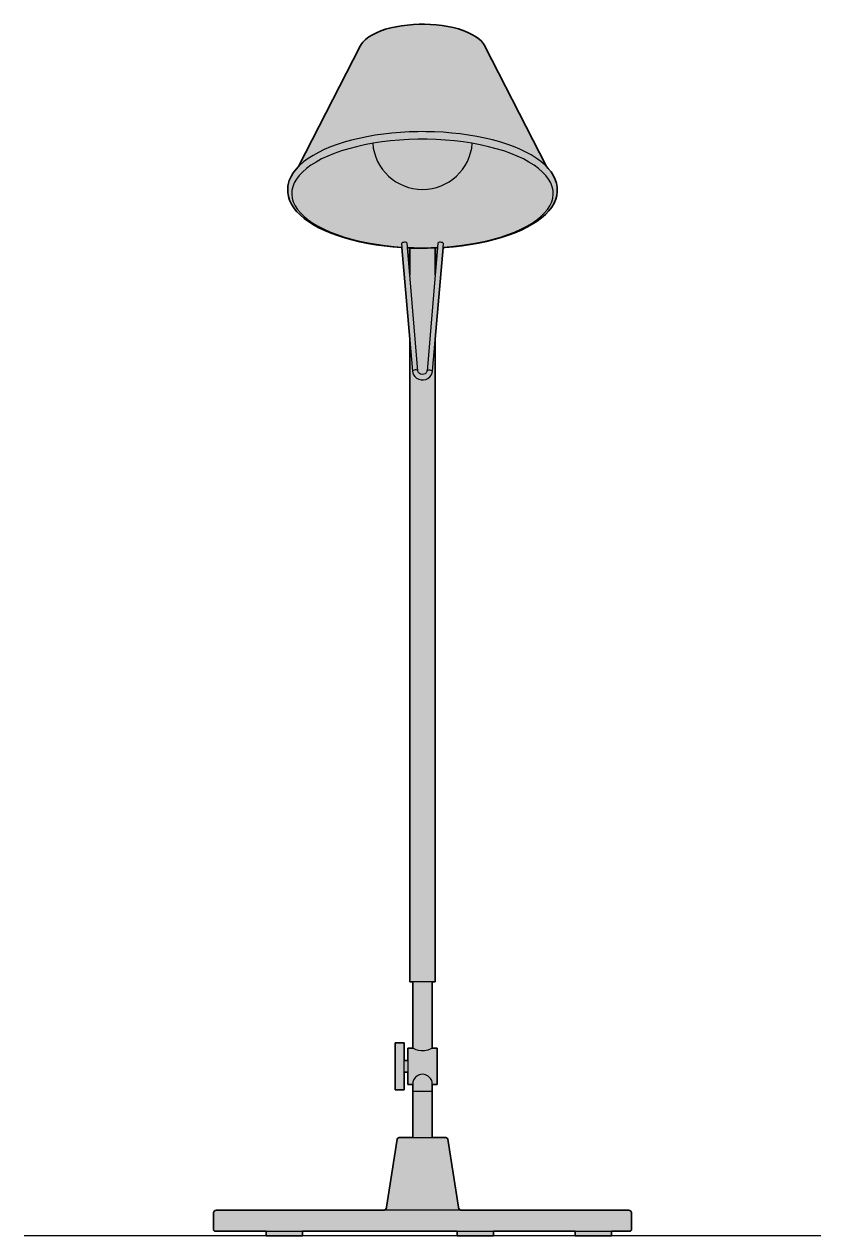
# Model space of a CAD drawing. Header units: millimetres. Extents: x 0 to 1385, y -704 to 667.
# Drawn here: x 947 to 1385, y 0 to 667 of the extents above; entities that cross this region are included whole.
import ezdxf

# ---------------------------------------------------------------- set-up
doc = ezdxf.new("R2010")
doc.units = ezdxf.units.MM
doc.layers.add('Blocks', color=7, linetype='Continuous')
doc.layers.add('Blocks$Fill', color=7, linetype='Continuous', true_color=0xffffff)
for name, color, linetype, lineweight, true_color in [('Blocks$Inner', 7, 'Continuous', 25, 0x007f00), ('Blocks$Outline', 7, 'Continuous', 35, 0xff3f3f), ('Groud', 7, 'Continuous', 25, 0x243775)]:
    doc.layers.add(name, color=color, linetype=linetype, lineweight=lineweight, true_color=true_color)

# ---------------------------------------------------------------- blocks, each defined once
blk = doc.blocks.new('Tolomeo Table Lamp Front')
at = {"layer": 'Blocks$Fill'}
h = blk.add_hatch(color=256, dxfattribs=at)
h.paths.add_polyline_path([(334.15, 3.5), (334.15, 12.5), (334.15, 12.53), (334.15, 12.57), (334.14, 12.6), (334.14, 12.63), (334.14, 12.67), (334.13, 12.7), (334.13, 12.74), (334.12, 12.77), (334.12, 12.81), (334.11, 12.84), (334.1, 12.88), (334.09, 12.91), (334.08, 12.95), (334.07, 12.98), (334.06, 13.02), (334.04, 13.05), (334.03, 13.09), (334.01, 13.12), (334, 13.16), (333.98, 13.19), (333.96, 13.22), (333.94, 13.26), (333.92, 13.29), (333.9, 13.32), (333.88, 13.35), (333.86, 13.38), (333.84, 13.42), (333.81, 13.45), (333.79, 13.48), (333.76, 13.5), (333.73, 13.53), (333.71, 13.56), (333.68, 13.59), (333.65, 13.61), (333.62, 13.64), (333.59, 13.66), (333.56, 13.69), (333.53, 13.71), (333.5, 13.73), (333.47, 13.76), (333.44, 13.78), (333.4, 13.8), (333.37, 13.81), (333.34, 13.83), (333.3, 13.85), (333.27, 13.87), (333.23, 13.88), (333.2, 13.89), (333.16, 13.91), (333.13, 13.92), (333.09, 13.93), (333.06, 13.94), (333.02, 13.95), (332.99, 13.96), (332.96, 13.97), (332.92, 13.97), (332.89, 13.98), (332.85, 13.99), (332.82, 13.99), (332.78, 13.99), (332.75, 14), (332.71, 14), (332.68, 14), (332.65, 14), (240.86, 14), (240.82, 14), (240.78, 14), (240.74, 14), (240.69, 14.01), (240.65, 14.01), (240.61, 14.02), (240.57, 14.02), (240.53, 14.03), (240.48, 14.04), (240.44, 14.04), (240.4, 14.05), (240.36, 14.06), (240.31, 14.08), (240.27, 14.09), (240.23, 14.1), (240.19, 14.12), (240.14, 14.13), (240.1, 14.15), (240.06, 14.17), (240.02, 14.18), (239.98, 14.2), (239.94, 14.22), (239.9, 14.25), (239.86, 14.27), (239.82, 14.29), (239.78, 14.32), (239.74, 14.34), (239.7, 14.37), (239.67, 14.39), (239.63, 14.42), (239.59, 14.45), (239.56, 14.48), (239.52, 14.51), (239.49, 14.54), (239.46, 14.57), (239.42, 14.61), (239.39, 14.64), (239.36, 14.67), (239.33, 14.71), (239.3, 14.74), (239.27, 14.78), (239.25, 14.82), (239.22, 14.85), (239.19, 14.89), (239.17, 14.93), (239.15, 14.97), (239.12, 15.01), (239.1, 15.05), (239.08, 15.08), (239.06, 15.12), (239.04, 15.16), (239.02, 15.2), (239.01, 15.24), (238.99, 15.28), (238.98, 15.33), (238.96, 15.37), (238.95, 15.41), (238.94, 15.45), (238.92, 15.49), (238.91, 15.53), (238.91, 15.57), (238.9, 15.61), (238.89, 15.65), (238.88, 15.69), (233.02, 53.15), (233.01, 53.17), (233.01, 53.2), (233, 53.22), (233, 53.24), (232.99, 53.26), (232.99, 53.28), (232.98, 53.3), (232.98, 53.32), (232.97, 53.34), (232.96, 53.36), (232.95, 53.38), (232.95, 53.4), (232.94, 53.42), (232.93, 53.44), (232.92, 53.46), (232.91, 53.48), (232.9, 53.5), (232.88, 53.52), (232.87, 53.54), (232.86, 53.55), (232.85, 53.57), (232.83, 53.59), (232.82, 53.61), (232.81, 53.63), (232.79, 53.65), (232.78, 53.66), (232.76, 53.68), (232.75, 53.7), (232.73, 53.71), (232.71, 53.73), (232.7, 53.74), (232.68, 53.76), (232.66, 53.77), (232.64, 53.79), (232.62, 53.8), (232.61, 53.82), (232.59, 53.83), (232.57, 53.84), (232.55, 53.85), (232.53, 53.87), (232.51, 53.88), (232.49, 53.89), (232.47, 53.9), (232.45, 53.91), (232.43, 53.92), (232.41, 53.93), (232.38, 53.93), (232.36, 53.94), (232.34, 53.95), (232.32, 53.96), (232.3, 53.96), (232.28, 53.97), (232.26, 53.97), (232.24, 53.98), (232.22, 53.98), (232.19, 53.99), (232.17, 53.99), (232.15, 53.99), (232.13, 53.99), (232.11, 54), (232.09, 54), (232.07, 54), (232.05, 54), (232.03, 54), (224.55, 54), (224.55, 79.62), (224.55, 83.24), (227.15, 83.24), (227.15, 93.24), (227.15, 103.24), (224.55, 103.24), (224.55, 139.74), (226.01, 139.74), (226.15, 139.74), (226.15, 493.43), (230.46, 543.79), (236.28, 544.26), (240.93, 544.79), (245.5, 545.45), (249.95, 546.24), (254.28, 547.14), (258.46, 548.17), (262.48, 549.31), (266.31, 550.56), (269.95, 551.92), (273.38, 553.38), (276.58, 554.94), (279.54, 556.59), (282.25, 558.34), (284.7, 560.17), (286.87, 562.08), (288.74, 564.07), (290.31, 566.12), (291.56, 568.23), (292.48, 570.37), (293.08, 572.52), (293.34, 574.67), (293.32, 575.54), (293.28, 577.08), (292.91, 579.2), (292.23, 581.29), (291.24, 583.36), (289.94, 585.39), (288.34, 587.38), (287.39, 588.34), (253.42, 654.69), (253.37, 654.78), (252.71, 655.88), (251.56, 657.29), (250.1, 658.64), (248.35, 659.93), (246.32, 661.13), (244.05, 662.23), (241.57, 663.22), (238.89, 664.09), (236.04, 664.84), (233.05, 665.47), (229.94, 665.97), (226.74, 666.34), (223.47, 666.58), (220.17, 666.69), (219.15, 666.7), (217.4, 666.68), (214.11, 666.54), (210.85, 666.27), (207.67, 665.87), (204.59, 665.34), (201.64, 664.69), (198.84, 663.92), (196.21, 663.03), (193.77, 662.02), (191.55, 660.91), (189.57, 659.68), (187.84, 658.35), (186.39, 656.91), (185.77, 656.06), (185.26, 655.38), (184.99, 654.9), (184.88, 654.69), (150.91, 588.35), (149.65, 587.03), (148.06, 584.98), (146.79, 582.87), (145.85, 580.74), (145.24, 578.58), (145.11, 577.6), (144.96, 576.43), (144.98, 574.97), (145, 574.02), (145.36, 571.9), (146.02, 569.81), (146.99, 567.74), (148.27, 565.71), (149.86, 563.71), (151.76, 561.77), (153.96, 559.88), (156.43, 558.07), (159.18, 556.34), (162.19, 554.7), (165.43, 553.15), (168.89, 551.7), (172.57, 550.36), (176.44, 549.12), (180.48, 548), (184.69, 546.99), (189.04, 546.1), (193.52, 545.34), (198.11, 544.7), (202.78, 544.18), (207.52, 543.8), (207.84, 543.78), (212.15, 493.43), (212.15, 139.74), (212.29, 139.74), (213.75, 139.74), (213.75, 103.24), (211.15, 103.24), (211.15, 96.49), (209.15, 96.49), (209.15, 106.24), (204.15, 106.24), (204.15, 93.24), (204.15, 80.24), (209.15, 80.24), (209.15, 89.99), (211.15, 89.99), (211.15, 83.24), (213.75, 83.24), (213.75, 79.62), (213.75, 54), (206.27, 54), (206.25, 54), (206.23, 54), (206.21, 54), (206.18, 54), (206.16, 53.99), (206.14, 53.99), (206.12, 53.99), (206.1, 53.99), (206.08, 53.98), (206.06, 53.98), (206.04, 53.97), (206.02, 53.97), (205.99, 53.96), (205.97, 53.96), (205.95, 53.95), (205.93, 53.94), (205.91, 53.93), (205.89, 53.93), (205.87, 53.92), (205.85, 53.91), (205.83, 53.9), (205.81, 53.89), (205.79, 53.88), (205.77, 53.87), (205.75, 53.85), (205.73, 53.84), (205.71, 53.83), (205.69, 53.82), (205.67, 53.8), (205.65, 53.79), (205.63, 53.77), (205.62, 53.76), (205.6, 53.74), (205.58, 53.73), (205.57, 53.71), (205.55, 53.7), (205.53, 53.68), (205.52, 53.66), (205.5, 53.65), (205.49, 53.63), (205.47, 53.61), (205.46, 53.59), (205.45, 53.57), (205.43, 53.55), (205.42, 53.54), (205.41, 53.52), (205.4, 53.5), (205.39, 53.48), (205.38, 53.46), (205.37, 53.44), (205.36, 53.42), (205.35, 53.4), (205.34, 53.38), (205.33, 53.36), (205.33, 53.34), (205.32, 53.32), (205.31, 53.3), (205.31, 53.28), (205.3, 53.26), (205.29, 53.24), (205.29, 53.22), (205.29, 53.2), (205.28, 53.17), (205.28, 53.15), (199.41, 15.69), (199.41, 15.65), (199.4, 15.61), (199.39, 15.57), (199.38, 15.53), (199.37, 15.49), (199.36, 15.45), (199.35, 15.41), (199.33, 15.37), (199.32, 15.33), (199.3, 15.28), (199.29, 15.24), (199.27, 15.2), (199.25, 15.16), (199.23, 15.12), (199.21, 15.08), (199.19, 15.05), (199.17, 15.01), (199.15, 14.97), (199.13, 14.93), (199.1, 14.89), (199.07, 14.85), (199.05, 14.82), (199.02, 14.78), (198.99, 14.74), (198.96, 14.71), (198.93, 14.67), (198.9, 14.64), (198.87, 14.61), (198.84, 14.57), (198.8, 14.54), (198.77, 14.51), (198.74, 14.48), (198.7, 14.45), (198.66, 14.42), (198.63, 14.39), (198.59, 14.37), (198.55, 14.34), (198.51, 14.32), (198.48, 14.29), (198.44, 14.27), (198.4, 14.25), (198.36, 14.22), (198.32, 14.2), (198.27, 14.18), (198.23, 14.17), (198.19, 14.15), (198.15, 14.13), (198.11, 14.12), (198.07, 14.1), (198.02, 14.09), (197.98, 14.08), (197.94, 14.06), (197.9, 14.05), (197.85, 14.04), (197.81, 14.04), (197.77, 14.03), (197.73, 14.02), (197.68, 14.02), (197.64, 14.01), (197.6, 14.01), (197.56, 14), (197.52, 14), (197.48, 14), (197.44, 14), (105.65, 14), (105.61, 14), (105.58, 14), (105.55, 14), (105.51, 13.99), (105.48, 13.99), (105.44, 13.99), (105.41, 13.98), (105.37, 13.97), (105.34, 13.97), (105.3, 13.96), (105.27, 13.95), (105.23, 13.94), (105.2, 13.93), (105.16, 13.92), (105.13, 13.91), (105.1, 13.89), (105.06, 13.88), (105.03, 13.87), (104.99, 13.85), (104.96, 13.83), (104.92, 13.81), (104.89, 13.8), (104.86, 13.78), (104.83, 13.76), (104.79, 13.73), (104.76, 13.71), (104.73, 13.69), (104.7, 13.66), (104.67, 13.64), (104.64, 13.61), (104.61, 13.59), (104.59, 13.56), (104.56, 13.53), (104.53, 13.5), (104.51, 13.48), (104.48, 13.45), (104.46, 13.42), (104.44, 13.38), (104.41, 13.35), (104.39, 13.32), (104.37, 13.29), (104.35, 13.26), (104.33, 13.22), (104.31, 13.19), (104.3, 13.16), (104.28, 13.12), (104.27, 13.09), (104.25, 13.05), (104.24, 13.02), (104.23, 12.98), (104.22, 12.95), (104.21, 12.91), (104.2, 12.88), (104.19, 12.84), (104.18, 12.81), (104.17, 12.77), (104.17, 12.74), (104.16, 12.7), (104.16, 12.67), (104.15, 12.63), (104.15, 12.6), (104.15, 12.57), (104.15, 12.53), (104.15, 12.5), (104.15, 3.5), (104.15, 3.48), (104.15, 3.46), (104.15, 3.43), (104.15, 3.41), (104.15, 3.39), (104.16, 3.36), (104.16, 3.34), (104.16, 3.32), (104.17, 3.29), (104.17, 3.27), (104.18, 3.25), (104.19, 3.22), (104.19, 3.2), (104.2, 3.18), (104.21, 3.16), (104.22, 3.13), (104.23, 3.11), (104.24, 3.09), (104.25, 3.06), (104.26, 3.04), (104.27, 3.02), (104.28, 3), (104.3, 2.97), (104.31, 2.95), (104.32, 2.93), (104.34, 2.91), (104.35, 2.89), (104.37, 2.87), (104.39, 2.85), (104.4, 2.83), (104.42, 2.81), (104.44, 2.79), (104.46, 2.77), (104.48, 2.76), (104.5, 2.74), (104.52, 2.72), (104.54, 2.71), (104.56, 2.69), (104.58, 2.68), (104.6, 2.66), (104.62, 2.65), (104.64, 2.64), (104.67, 2.62), (104.69, 2.61), (104.71, 2.6), (104.73, 2.59), (104.76, 2.58), (104.78, 2.57), (104.8, 2.56), (104.83, 2.55), (104.85, 2.55), (104.87, 2.54), (104.9, 2.53), (104.92, 2.53), (104.94, 2.52), (104.97, 2.52), (104.99, 2.51), (105.01, 2.51), (105.03, 2.51), (105.06, 2.5), (105.08, 2.5), (105.1, 2.5), (105.12, 2.5), (105.15, 2.5), (133.1, 2.5), (133.1, 0), (143.1, 0), (153.1, 0), (153.1, 2.5), (219.15, 2.5), (238.19, 2.5), (238.19, 0), (248.19, 0), (258.19, 0), (258.19, 2.5), (303.15, 2.5), (303.15, 0), (313.15, 0), (323.15, 0), (323.15, 2.5), (333.15, 2.5), (333.17, 2.5), (333.19, 2.5), (333.21, 2.5), (333.24, 2.5), (333.26, 2.51), (333.28, 2.51), (333.31, 2.51), (333.33, 2.52), (333.35, 2.52), (333.38, 2.53), (333.4, 2.53), (333.42, 2.54), (333.45, 2.55), (333.47, 2.55), (333.49, 2.56), (333.52, 2.57), (333.54, 2.58), (333.56, 2.59), (333.58, 2.6), (333.61, 2.61), (333.63, 2.62), (333.65, 2.64), (333.67, 2.65), (333.69, 2.66), (333.72, 2.68), (333.74, 2.69), (333.76, 2.71), (333.78, 2.72), (333.8, 2.74), (333.82, 2.76), (333.84, 2.77), (333.85, 2.79), (333.87, 2.81), (333.89, 2.83), (333.91, 2.85), (333.92, 2.87), (333.94, 2.89), (333.95, 2.91), (333.97, 2.93), (333.98, 2.95), (334, 2.97), (334.01, 3), (334.02, 3.02), (334.04, 3.04), (334.05, 3.06), (334.06, 3.09), (334.07, 3.11), (334.08, 3.13), (334.09, 3.16), (334.09, 3.18), (334.1, 3.2), (334.11, 3.22), (334.11, 3.25), (334.12, 3.27), (334.13, 3.29), (334.13, 3.32), (334.13, 3.34), (334.14, 3.36), (334.14, 3.39), (334.14, 3.41), (334.14, 3.43), (334.15, 3.46), (334.15, 3.48)], flags=0)
h.paths.add_polyline_path([(212.15, 543.55), (212.15, 528.62), (210.86, 543.62)], flags=0)
h.paths.add_polyline_path([(226.15, 543.56), (227.43, 543.62), (226.15, 528.62)], flags=0)
at = {"layer": 'Blocks$Inner'}
for p, q in [((212.15, 543.55), (212.15, 528.62)), ((226.15, 528.62), (226.15, 543.56)), ((213.75, 130.4), (213.75, 128.8)), ((224.55, 128.8), (224.55, 130.4)), ((211.15, 96.49), (209.15, 96.49)), ((209.15, 89.99), (211.15, 89.99)), ((224.55, 79.62), (224.55, 84.46)), ((213.75, 79.62), (213.75, 54)), ((199.41, 15.69), (205.28, 53.15)), ((233.02, 53.15), (238.88, 15.69)), ((104.15, 12.5), (104.15, 3.5)), ((334.15, 3.5), (334.15, 12.5))]:
    blk.add_line(p, q, dxfattribs=at)
for points in [[(287.39, 588.34), (253.42, 654.69), (253.37, 654.78), (252.71, 655.88), (251.56, 657.29), (250.1, 658.64), (248.35, 659.93), (246.32, 661.13), (244.05, 662.23), (241.57, 663.22), (238.89, 664.09), (236.04, 664.84), (233.05, 665.47), (229.94, 665.97), (226.74, 666.34), (223.47, 666.58), (220.17, 666.69), (219.15, 666.7), (217.4, 666.68), (214.11, 666.54), (210.85, 666.27), (207.67, 665.87), (204.59, 665.34), (201.64, 664.69), (198.84, 663.92), (196.21, 663.03), (193.77, 662.02), (191.55, 660.91), (189.57, 659.68), (187.84, 658.35), (186.39, 656.91), (185.77, 656.06), (185.26, 655.38), (184.99, 654.9), (184.88, 654.69), (150.91, 588.35)], [(230.46, 543.79), (231.55, 543.85), (236.28, 544.26), (240.93, 544.79), (245.5, 545.45), (249.95, 546.24), (254.28, 547.14), (258.46, 548.17), (262.48, 549.31), (266.31, 550.56), (269.95, 551.92), (273.38, 553.38), (276.58, 554.94), (279.54, 556.59), (282.25, 558.34), (284.7, 560.17), (286.87, 562.08), (288.74, 564.07), (290.31, 566.12), (291.56, 568.23), (292.48, 570.37), (293.08, 572.52), (293.34, 574.67), (293.32, 575.54), (293.28, 577.08), (292.91, 579.2), (292.23, 581.29), (291.24, 583.36), (289.94, 585.39), (288.34, 587.38), (286.42, 589.32), (284.21, 591.21), (281.72, 593.01), (278.95, 594.74), (275.94, 596.38), (272.68, 597.92), (269.21, 599.36), (265.52, 600.7), (261.64, 601.93), (257.58, 603.05), (253.37, 604.05), (249.01, 604.93), (244.53, 605.69), (239.94, 606.32), (235.26, 606.83), (230.52, 607.21), (225.73, 607.45), (220.91, 607.57), (219.15, 607.58), (216.61, 607.56), (211.79, 607.42), (207.01, 607.15), (202.28, 606.76), (197.61, 606.23), (193.04, 605.58), (188.58, 604.8), (184.25, 603.9), (180.06, 602.88), (176.03, 601.74), (172.19, 600.5), (168.54, 599.15), (165.1, 597.69), (161.89, 596.14), (158.91, 594.49), (156.18, 592.75), (153.72, 590.92), (151.54, 589.01), (149.65, 587.03), (148.06, 584.98), (146.79, 582.87), (145.85, 580.74), (145.24, 578.58), (145.11, 577.6), (144.96, 576.43), (144.98, 574.97), (145, 574.02), (145.36, 571.9), (146.02, 569.81), (146.99, 567.74), (148.27, 565.71), (149.86, 563.71), (151.76, 561.77), (153.96, 559.88), (156.43, 558.07), (159.18, 556.34), (162.19, 554.7), (165.43, 553.15), (168.89, 551.7), (172.57, 550.36), (176.44, 549.12), (180.48, 548), (184.69, 546.99), (189.04, 546.1), (193.52, 545.34), (198.11, 544.7), (202.78, 544.18), (207.52, 543.8), (207.84, 543.78)], [(230.48, 544.06), (234.66, 544.39), (239.57, 544.92), (244.38, 545.59), (249.06, 546.39), (253.59, 547.33), (257.96, 548.4), (262.13, 549.6), (266.09, 550.91), (269.81, 552.34), (273.28, 553.87), (276.49, 555.5), (279.41, 557.22), (282.03, 559.02), (284.34, 560.89), (286.32, 562.83), (287.97, 564.82), (289.28, 566.85), (290.25, 568.91), (290.86, 571), (291.11, 573.1), (291, 575.2), (290.54, 577.3), (289.73, 579.37), (288.56, 581.42), (287.05, 583.42), (285.21, 585.38), (283.03, 587.28), (280.54, 589.11), (277.74, 590.87), (274.65, 592.54), (271.29, 594.11), (267.67, 595.58), (263.81, 596.94), (259.72, 598.19), (255.44, 599.31), (250.97, 600.31), (246.35, 601.17), (241.59, 601.9), (236.72, 602.48), (231.76, 602.92), (226.74, 603.22), (221.68, 603.37), (216.61, 603.37), (211.55, 603.22), (206.53, 602.92), (201.58, 602.48), (196.71, 601.9), (191.95, 601.17), (187.32, 600.31), (182.86, 599.31), (178.57, 598.19), (174.49, 596.94), (170.62, 595.58), (167, 594.11), (163.64, 592.54), (160.55, 590.87), (157.76, 589.11), (155.26, 587.28), (153.09, 585.38), (151.24, 583.42), (149.73, 581.42), (148.57, 579.37), (147.75, 577.3), (147.29, 575.2), (147.19, 573.1), (147.44, 571), (148.05, 568.91), (149.01, 566.85), (150.32, 564.82), (151.97, 562.83), (153.96, 560.89), (156.26, 559.02), (158.89, 557.22), (161.81, 555.5), (165.01, 553.87), (168.48, 552.34), (172.21, 550.91), (176.17, 549.6), (180.34, 548.4), (184.7, 547.33), (189.23, 546.39), (193.92, 545.59), (198.73, 544.92), (203.64, 544.39), (207.82, 544.06)], [(210.84, 543.89), (211.93, 543.84), (214.33, 543.76), (216.74, 543.71), (219.15, 543.69), (221.56, 543.71), (223.97, 543.76), (226.37, 543.84), (227.45, 543.89)], [(210.86, 543.62), (212.31, 543.55), (217.12, 543.42), (221.95, 543.43), (226.76, 543.58), (227.43, 543.62)], [(226.15, 493.43), (226.15, 139.74), (226.01, 139.74), (224.05, 139.74), (214.25, 139.74), (212.29, 139.74), (212.15, 139.74), (212.15, 493.43)], [(216.65, 475.94), (216.54, 476.15), (216.22, 476.33), (215.73, 476.43), (215.16, 476.43), (214.59, 476.34), (214.1, 476.18), (213.78, 475.95), (213.66, 475.71), (213.66, 475.69)], [(221.64, 475.95), (221.75, 476.15), (222.08, 476.33), (222.56, 476.43), (223.14, 476.43), (223.71, 476.34), (224.19, 476.18), (224.52, 475.95), (224.63, 475.71), (224.63, 475.69)], [(213.75, 139.74), (213.75, 103.24), (213.75, 124.21)], [(224.55, 124.21), (224.55, 103.24), (224.55, 139.74)], [(224.49, 103.21), (224.53, 103.23), (224.16, 103.04), (223.36, 102.65), (222.04, 102.14), (220.27, 101.73), (218.5, 101.68), (217.03, 101.92), (215.68, 102.35), (214.5, 102.86), (213.83, 103.19), (213.75, 103.24), (211.15, 103.24), (211.15, 93.24), (211.15, 83.24), (213.75, 83.24)], [(224.55, 83.24), (227.15, 83.24), (227.15, 93.24), (227.15, 103.24), (224.49, 103.24)], [(224.53, 84.44), (224.55, 84.5), (224.31, 85.4), (223.61, 86.51), (222.35, 87.74), (220.88, 88.6), (219.51, 88.93), (218.1, 88.82), (216.87, 88.34), (215.38, 87.26), (214.32, 86), (213.77, 84.74), (213.81, 84.51)], [(213.75, 84.51), (213.75, 79.62), (224.55, 79.62), (224.55, 54)], [(206.27, 54), (219.15, 54), (232.03, 54)], [(332.65, 14), (219.15, 14), (105.65, 14)], [(105.15, 2.5), (219.15, 2.5), (333.15, 2.5)], [(133.1, 2.5), (133.1, 0), (143.1, 0), (153.1, 0), (153.1, 2.5)], [(238.19, 2.5), (238.19, 0), (248.19, 0), (258.19, 0), (258.19, 2.5)], [(303.15, 2.5), (303.15, 0), (313.15, 0), (323.15, 0), (323.15, 2.5)]]:
    blk.add_lwpolyline(points, dxfattribs=at)
for points in [[(213.66, 475.69), (213.79, 474.92), (214.24, 473.77), (214.96, 472.76), (215.92, 471.93), (217.07, 471.33), (218.34, 471.01), (219.66, 470.97), (220.96, 471.24), (222.16, 471.79), (223.18, 472.6), (223.97, 473.62), (224.46, 474.78), (224.63, 475.69), (230.64, 545.97), (230.64, 546.03), (230.48, 546.28), (230.11, 546.5), (229.58, 546.65), (228.99, 546.72), (228.42, 546.69), (227.96, 546.56), (227.7, 546.35), (227.65, 546.22), (221.64, 475.94), (221.59, 475.65), (221.25, 474.94), (220.63, 474.37), (219.83, 474.04), (218.96, 473.96), (218.13, 474.14), (217.42, 474.55), (216.92, 475.12), (216.67, 475.79), (216.65, 475.94), (210.64, 546.22), (210.59, 546.35), (210.33, 546.56), (209.88, 546.69), (209.31, 546.72), (208.71, 546.65), (208.18, 546.5), (207.81, 546.28), (207.65, 546.03), (207.65, 545.97)], [(209.15, 106.24), (204.15, 106.24), (204.15, 93.24), (204.15, 80.24), (209.15, 80.24), (209.15, 93.24)]]:
    blk.add_lwpolyline(points, close=True, dxfattribs=at)
for centre, radius, start, end in [((219.15, 603.3), 27.5, 184.51341, 355.48659), ((105.65, 12.5), 1.5, 90, 180), ((197.44, 16), 2, 270, 351.1), ((240.86, 16), 2, 188.9, 270), ((332.65, 12.5), 1.5, 0, 90), ((105.15, 3.5), 1, 180, 270), ((333.15, 3.5), 1, 270, 360)]:
    blk.add_arc(centre, radius, start, end, dxfattribs=at)
at = {"layer": 'Blocks$Inner', "extrusion": (0, 0, -1)}
for centre, start, end in [((-206.27, 53), 8.9, 90), ((-232.03, 53), 90, 171.1)]:
    blk.add_arc(centre, 1, start, end, dxfattribs=at)
at = {"layer": 'Blocks$Outline'}
for points in [[(253.37, 654.78), (252.71, 655.88), (251.56, 657.29), (250.1, 658.64), (248.35, 659.93), (246.32, 661.13), (244.05, 662.23), (241.57, 663.22), (238.89, 664.09), (236.04, 664.84), (233.05, 665.47), (229.94, 665.97), (226.74, 666.34), (223.47, 666.58), (220.17, 666.69), (219.15, 666.7), (217.4, 666.68), (214.11, 666.54), (210.85, 666.27), (207.67, 665.87), (204.59, 665.34), (201.64, 664.69), (198.84, 663.92), (196.21, 663.03), (193.77, 662.02), (191.55, 660.91), (189.57, 659.68), (187.84, 658.35), (186.39, 656.91), (185.77, 656.06)], [(184.88, 654.69), (150.91, 588.35)], [(184.99, 654.9), (184.88, 654.69)], [(185.77, 656.06), (185.26, 655.38), (184.99, 654.9)], [(253.42, 654.69), (253.37, 654.78)], [(287.39, 588.34), (253.42, 654.69)], [(150.91, 588.35), (149.65, 587.03), (148.06, 584.98), (146.79, 582.87), (145.85, 580.74), (145.24, 578.58), (145.11, 577.6)], [(293.32, 575.54), (293.28, 577.08), (292.91, 579.2), (292.23, 581.29), (291.24, 583.36), (289.94, 585.39), (288.34, 587.38), (287.39, 588.34)], [(145.11, 577.6), (144.96, 576.43), (144.98, 574.97)], [(144.98, 574.97), (145, 574.02), (145.36, 571.9), (146.02, 569.81), (146.99, 567.74), (148.27, 565.71), (149.86, 563.71), (151.76, 561.77), (153.96, 559.88), (156.43, 558.07), (159.18, 556.34), (162.19, 554.7), (165.43, 553.15), (168.89, 551.7), (172.57, 550.36), (176.44, 549.12), (180.48, 548), (184.69, 546.99), (189.04, 546.1), (193.52, 545.34), (198.11, 544.7), (202.78, 544.18), (207.52, 543.8), (207.84, 543.78)], [(230.46, 543.79), (231.55, 543.85), (236.28, 544.26), (240.93, 544.79), (245.5, 545.45), (249.95, 546.24), (254.28, 547.14), (258.46, 548.17), (262.48, 549.31), (266.31, 550.56), (269.95, 551.92), (273.38, 553.38), (276.58, 554.94), (279.54, 556.59), (282.25, 558.34), (284.7, 560.17), (286.87, 562.08), (288.74, 564.07), (290.31, 566.12), (291.56, 568.23), (292.48, 570.37), (293.08, 572.52), (293.34, 574.67), (293.32, 575.54)], [(207.84, 543.78), (212.15, 493.43)], [(212.15, 528.62), (210.86, 543.62)], [(210.86, 543.62), (212.15, 543.55)], [(212.15, 543.55), (212.15, 528.62)], [(226.15, 493.43), (230.46, 543.79)], [(226.15, 543.56), (226.76, 543.58), (227.43, 543.62)], [(227.43, 543.62), (226.15, 528.62)], [(226.15, 528.62), (226.15, 543.56)], [(212.15, 493.43), (212.15, 139.74)], [(226.15, 139.74), (226.15, 493.43)], [(212.15, 139.74), (212.29, 139.74)], [(212.29, 139.74), (213.75, 139.74)], [(213.75, 139.74), (213.75, 103.24)], [(224.55, 103.24), (224.55, 139.74)], [(224.55, 139.74), (226.01, 139.74)], [(226.01, 139.74), (226.15, 139.74)], [(209.15, 106.24), (204.15, 106.24)], [(204.15, 106.24), (204.15, 93.24)], [(209.15, 96.49), (209.15, 106.24)], [(213.75, 103.24), (211.15, 103.24)], [(211.15, 103.24), (211.15, 96.49)], [(227.15, 103.24), (224.55, 103.24)], [(227.15, 93.24), (227.15, 103.24)], [(211.15, 96.49), (209.15, 96.49)], [(204.15, 93.24), (204.15, 80.24)], [(209.15, 80.24), (209.15, 89.99)], [(209.15, 89.99), (211.15, 89.99)], [(211.15, 89.99), (211.15, 83.24)], [(227.15, 83.24), (227.15, 93.24)], [(204.15, 80.24), (209.15, 80.24)], [(211.15, 83.24), (213.75, 83.24)], [(213.75, 83.24), (213.75, 79.62)], [(224.55, 79.62), (224.55, 83.24)], [(224.55, 83.24), (227.15, 83.24)], [(213.75, 79.62), (213.75, 54)], [(224.55, 54), (224.55, 79.62)], [(213.75, 54), (206.27, 54)], [(232.03, 54), (224.55, 54)], [(205.28, 53.15), (199.41, 15.69)], [(238.88, 15.69), (233.02, 53.15)], [(197.44, 14), (105.65, 14)], [(332.65, 14), (240.86, 14)], [(104.15, 12.5), (104.15, 3.5)], [(334.15, 3.5), (334.15, 12.5)], [(105.15, 2.5), (133.1, 2.5)], [(133.1, 2.5), (133.1, 0)], [(133.1, 0), (143.1, 0)], [(143.1, 0), (153.1, 0)], [(153.1, 0), (153.1, 2.5)], [(153.1, 2.5), (219.15, 2.5)], [(219.15, 2.5), (238.19, 2.5)], [(238.19, 2.5), (238.19, 0)], [(238.19, 0), (248.19, 0)], [(248.19, 0), (258.19, 0)], [(258.19, 0), (258.19, 2.5)], [(258.19, 2.5), (303.15, 2.5)], [(303.15, 2.5), (303.15, 0)], [(303.15, 0), (313.15, 0)], [(313.15, 0), (323.15, 0)], [(323.15, 0), (323.15, 2.5)], [(323.15, 2.5), (333.15, 2.5)]]:
    blk.add_lwpolyline(points, dxfattribs=at)
for points, weights in [([(206.27, 54), (205.41, 54), (205.28, 53.15)], [1, 0.759838925793, 1]), ([(233.02, 53.15), (232.88, 54), (232.03, 54)], [1, 0.759838925793, 1]), ([(105.65, 14), (104.15, 14), (104.15, 12.5)], [1, 0.707106781187, 1]), ([(199.41, 15.69), (199.15, 14), (197.44, 14)], [1, 0.759838925793, 1]), ([(240.86, 14), (239.15, 14), (238.88, 15.69)], [1, 0.759838925793, 1]), ([(334.15, 12.5), (334.15, 14), (332.65, 14)], [1, 0.707106781187, 1]), ([(104.15, 3.5), (104.15, 2.5), (105.15, 2.5)], [1, 0.707106781187, 1]), ([(333.15, 2.5), (334.15, 2.5), (334.15, 3.5)], [1, 0.707106781187, 1])]:
    blk.add_rational_spline(points, weights, degree=2, dxfattribs=at)

msp = doc.modelspace()

# ---------------------------------------------------------------- linework, layer by layer
at = {"layer": 'Groud'}
msp.add_lwpolyline([(1385.25, 0), (946.95, 0)], dxfattribs=at)

# ---------------------------------------------------------------- block references
at = {"layer": 'Blocks'}
msp.add_blockref('Tolomeo Table Lamp Front', (946.95, 0), dxfattribs=at)

doc.saveas('drawing.dxf')
